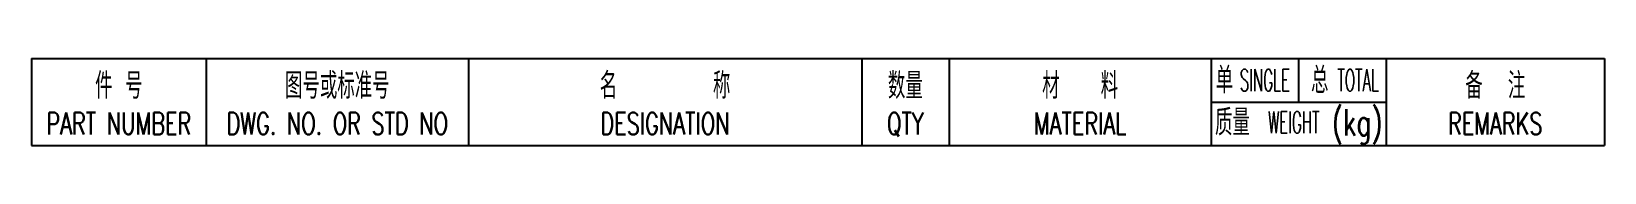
# Model space of a CAD drawing. Extents: x 0 to 180, y 0 to 10.
import ezdxf
from ezdxf.enums import TextEntityAlignment as Align

# ---------------------------------------------------------------- set-up
doc = ezdxf.new("R2010")
doc.units = 0
doc.header["$LTSCALE"] = 25
doc.header["$MEASUREMENT"] = 0
doc.layers.get('0').update_dxf_attribs({"linetype": 'CONTINUOUS'})
doc.styles.add('STADHLSD', font='romans.shx', dxfattribs={"width": 0.7, "bigfont": 'hlstd.shx'})

msp = doc.modelspace()

# ---------------------------------------------------------------- linework, layer by layer
at = {"color": 4, "linetype": 'Continuous'}
for p, q in [((0, 10), (0, 0)), ((0, 10), (180, 10)), ((20, 10), (20, 0)), ((50, 10), (50, 0)), ((95, 10), (95, 0)), ((105, 10), (105, 0)), ((135, 10), (135, 0)), ((155, 10), (155, 0)), ((180, 10), (180, 0)), ((0, 0), (180, 0))]:
    msp.add_line(p, q, dxfattribs=at)
at = {"color": 2, "linetype": 'Continuous'}
for p, q in [((145, 10), (145, 5)), ((135, 5), (155, 5))]:
    msp.add_line(p, q, dxfattribs=at)

# ---------------------------------------------------------------- texts
at = {"color": 2, "style": 'STADHLSD'}
for s, height, width, p in [('单', 3, 0.7, (136.5, 7.5)), ('总', 3, 0.7, (147.41, 7.5)), ('图号或标准号', 3, 0.7, (35, 6.87)), ('名       称', 3, 0.7, (72.5, 6.87)), ('数量', 3, 0.7, (100, 6.87)), ('材   料', 3, 0.7, (120, 6.87)), ('SINGLE', 2.5, 0.5, (141.14, 7.5)), ('TOTAL', 2.5, 0.5, (151.81, 7.5)), ('备  注', 3, 0.7, (167.5, 6.87)), ('DWG. NO. OR STD NO', 2.5, 0.7, (35, 2.53)), ('DESIGNATION', 2.5, 0.7, (72.5, 2.53)), ('QTY', 2.5, 0.7, (100, 2.53)), ('MATERIAL', 2.5, 0.7, (120, 2.53)), ('质量      (kg)', 3, 0.7, (145, 2.66)), ('WEIGHT', 2.5, 0.5, (144.45, 2.66)), ('REMARKS', 2.5, 0.7, (167.5, 2.53))]:
    msp.add_text(s, height=height, dxfattribs=dict(at, width=width)).set_placement(p, align=Align.MIDDLE_CENTER)
at = {"color": 2, "linetype": 'Continuous', "style": 'STADHLSD', "width": 0.7}
for s, height, p in [('件 号', 3, (10, 6.87)), ('PART NUMBER', 2.5, (10, 2.53))]:
    msp.add_text(s, height=height, dxfattribs=at).set_placement(p, align=Align.MIDDLE_CENTER)

doc.saveas('drawing.dxf')
